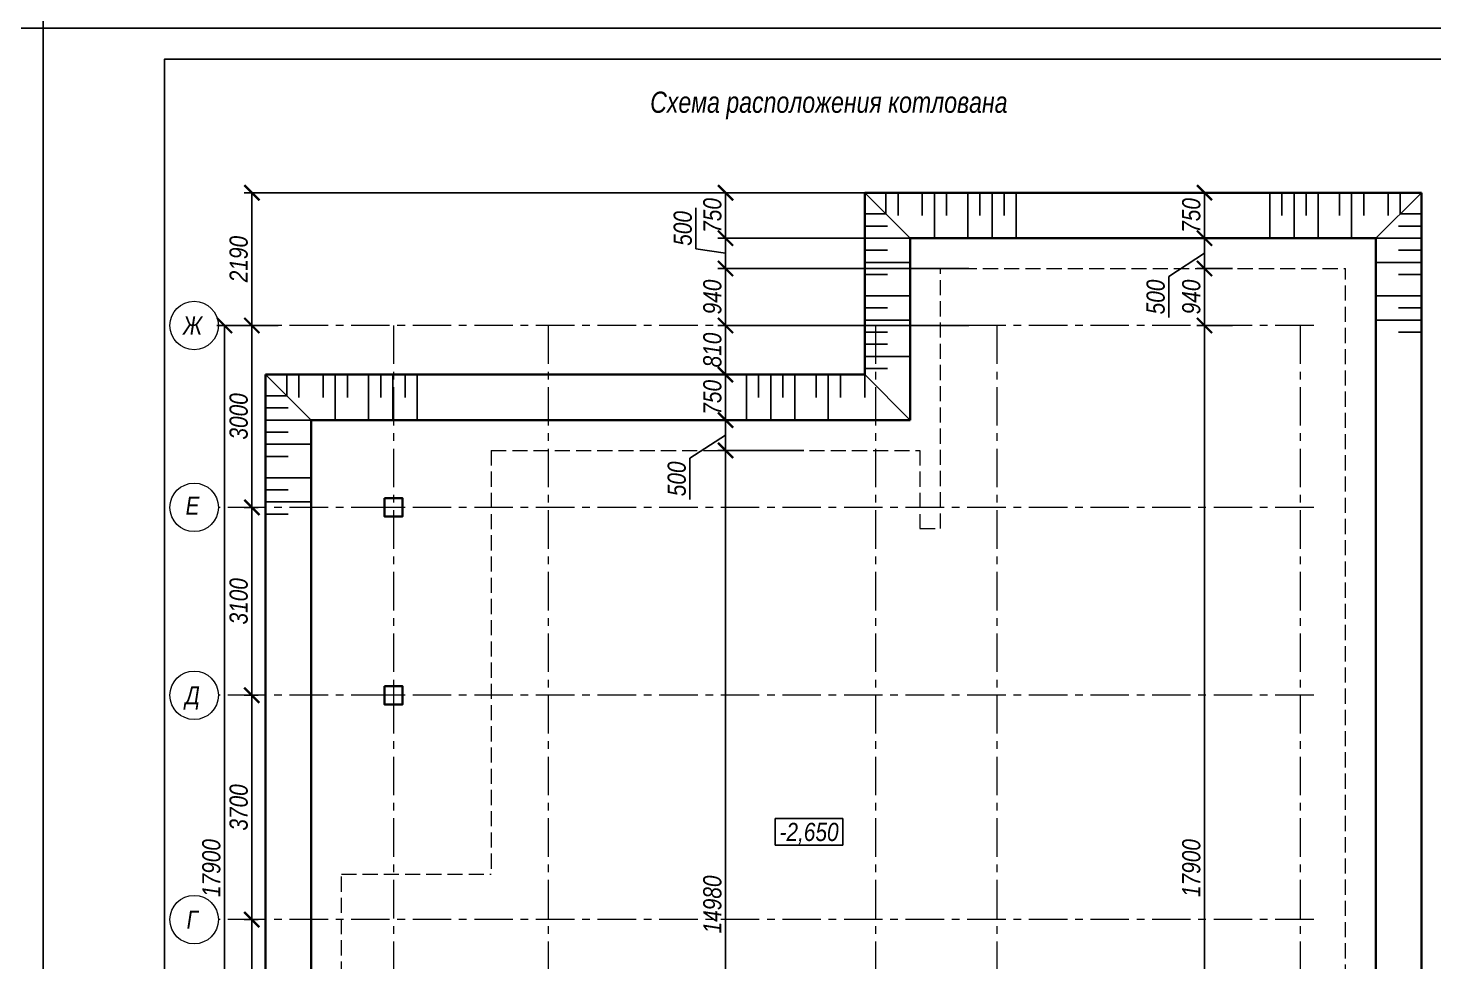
# Model space of a CAD drawing. Header units: millimetres. Extents: x 1582001 to 3303937, y 226471 to 491235.
# Drawn here: x 1749751 to 1772932, y 335253 to 350655 of the extents above; entities that cross this region are included whole.
import ezdxf
from ezdxf.enums import TextEntityAlignment as Align

# ---------------------------------------------------------------- set-up
doc = ezdxf.new("R2010")
doc.units = ezdxf.units.MM
for name, pattern in [('CENTER', [50.8, 31.75, -6.35, 6.35, -6.35]), ('DASHDOT', [25.4, 12.7, -6.35, 0, -6.35]), ('GOST2.303 4', [7, 5, -2, 0])]:
    doc.linetypes.add(name, pattern=pattern)
doc.layers.get('Defpoints').update_dxf_attribs({"color": 255, "lineweight": 30})
doc.layers.add('Spezifikazia', color=250, linetype='Continuous')
doc.layers.add('Формуляр', color=138, linetype='Continuous')
for name, color, linetype, lineweight in [('Оси', 251, 'CENTER', 9), ('Размеры', 7, 'Continuous', 18), ('средние', 92, 'Continuous', 30), ('Стены несущие', 7, 'Continuous', 40), ('тонкие', 163, 'Continuous', 20)]:
    doc.layers.add(name, color=color, linetype=linetype, lineweight=lineweight)
doc.styles.add('GOST 2.304', font='ARIALNI.TTF', dxfattribs={"width": 0.98, "height": 300})
doc.styles.get("Standard").update_dxf_attribs({"font": 'ARIALNI.TTF', "height": 300})
doc.styles.add('STYLE1', font='ARIALNI.TTF', dxfattribs={"height": 300})
doc.styles.add('Текст', font='ARIALNI.TTF')
doc.dimstyles.new('ISO-25', dxfattribs={"dimscale": 100, "dimtxt": 2.5, "dimasz": 2.5, "dimexe": 1.25, "dimexo": 0.625, "dimtad": 1, "dimdec": 0, "dimtxsty": 'Standard', "dimblk": 'ARCHTICK', "dimcen": 2.5, "dimadec": 0, "dimazin": 0, "dimtfac": 1, "dimtdec": 0, "dimtmove": 0, "dimatfit": 3, "dimfxl": 0, "dimarcsym": 0})

# ---------------------------------------------------------------- blocks, each defined once
blk = doc.blocks.new('_ArchTick')
at = {"color": 0, "linetype": 'ByBlock', "const_width": 0.15}
blk.add_lwpolyline([(-0.5, -0.5), (0.5, 0.5)], dxfattribs=at)
blk = doc.blocks.new('*D1623')
at = {"layer": 'Defpoints', "color": 0, "lineweight": -3, "ltscale": 100, "transparency": 16777216}
for p in [(1753440, 335950), (1753440, 335950), (1753566, 333350)]:
    blk.add_point(p, dxfattribs=at)
at = {"layer": 'Размеры', "color": 0, "lineweight": -2, "ltscale": 100, "transparency": 16777216}
for p, q in [((1753377, 335950), (1753315, 335950)), ((1753440, 333350), (1753440, 335950)), ((1753504, 333350), (1753315, 333350))]:
    blk.add_line(p, q, dxfattribs=at)
at = {"layer": 'Размеры', "color": 0, "lineweight": -2, "ltscale": 100, "transparency": 16777216, "xscale": 250, "yscale": 250, "zscale": 250}
for p, rotation in [((1753440, 335950), 90), ((1753440, 333350), 270)]:
    blk.add_blockref('_ArchTick', p, dxfattribs=dict(at, rotation=rotation))
at = {"layer": 'Размеры', "color": 0, "ltscale": 100, "transparency": 16777216, "insert": (1753224, 334650), "char_height": 300, "attachment_point": 5, "rotation": 90}
blk.add_mtext('2600', dxfattribs=at)
blk = doc.blocks.new('*D1624')
at = {"layer": 'Defpoints', "color": 0, "lineweight": -3, "ltscale": 100, "transparency": 16777216}
for p in [(1753440, 339650), (1753605, 339650), (1753605, 335950)]:
    blk.add_point(p, dxfattribs=at)
at = {"layer": 'Размеры', "color": 0, "lineweight": -2, "ltscale": 100, "transparency": 16777216}
for p, q in [((1753542, 339650), (1753315, 339650)), ((1753440, 335950), (1753440, 339650)), ((1753542, 335950), (1753315, 335950))]:
    blk.add_line(p, q, dxfattribs=at)
at = {"layer": 'Размеры', "color": 0, "lineweight": -2, "ltscale": 100, "transparency": 16777216, "xscale": 250, "yscale": 250, "zscale": 250}
for p, rotation in [((1753440, 339650), 90), ((1753440, 335950), 270)]:
    blk.add_blockref('_ArchTick', p, dxfattribs=dict(at, rotation=rotation))
at = {"layer": 'Размеры', "color": 0, "ltscale": 100, "transparency": 16777216, "insert": (1753224, 337800), "char_height": 300, "attachment_point": 5, "rotation": 90}
blk.add_mtext('3700', dxfattribs=at)
blk = doc.blocks.new('*D1625')
at = {"layer": 'Defpoints', "color": 0, "lineweight": -3, "ltscale": 100, "transparency": 16777216}
for p in [(1753440, 342750), (1753605, 342750), (1753605, 339650)]:
    blk.add_point(p, dxfattribs=at)
at = {"layer": 'Размеры', "color": 0, "lineweight": -2, "ltscale": 100, "transparency": 16777216}
for p, q in [((1753542, 342750), (1753315, 342750)), ((1753440, 339650), (1753440, 342750)), ((1753542, 339650), (1753315, 339650))]:
    blk.add_line(p, q, dxfattribs=at)
at = {"layer": 'Размеры', "color": 0, "lineweight": -2, "ltscale": 100, "transparency": 16777216, "xscale": 250, "yscale": 250, "zscale": 250}
for p, rotation in [((1753440, 342750), 90), ((1753440, 339650), 270)]:
    blk.add_blockref('_ArchTick', p, dxfattribs=dict(at, rotation=rotation))
at = {"layer": 'Размеры', "color": 0, "ltscale": 100, "transparency": 16777216, "insert": (1753224, 341200), "char_height": 300, "attachment_point": 5, "rotation": 90}
blk.add_mtext('3100', dxfattribs=at)
blk = doc.blocks.new('*D1626')
at = {"layer": 'Defpoints', "color": 0, "lineweight": -3, "ltscale": 100, "transparency": 16777216}
for p in [(1753440, 345750), (1753542, 345750), (1753542, 342750)]:
    blk.add_point(p, dxfattribs=at)
at = {"layer": 'Размеры', "color": 0, "lineweight": -2, "ltscale": 100, "transparency": 16777216}
for p, q in [((1753480, 345750), (1753315, 345750)), ((1753440, 342750), (1753440, 345750)), ((1753480, 342750), (1753315, 342750))]:
    blk.add_line(p, q, dxfattribs=at)
at = {"layer": 'Размеры', "color": 0, "lineweight": -2, "ltscale": 100, "transparency": 16777216, "xscale": 250, "yscale": 250, "zscale": 250}
for p, rotation in [((1753440, 345750), 90), ((1753440, 342750), 270)]:
    blk.add_blockref('_ArchTick', p, dxfattribs=dict(at, rotation=rotation))
at = {"layer": 'Размеры', "color": 0, "ltscale": 100, "transparency": 16777216, "insert": (1753224, 344250), "char_height": 300, "attachment_point": 5, "rotation": 90}
blk.add_mtext('3000', dxfattribs=at)
blk = doc.blocks.new('*D1627')
at = {"layer": 'Defpoints', "color": 0, "lineweight": -3, "ltscale": 100, "transparency": 16777216}
for p in [(1761251, 346690), (1765326, 346690), (1765326, 345750)]:
    blk.add_point(p, dxfattribs=at)
at = {"layer": 'Размеры', "color": 0, "lineweight": -2, "ltscale": 100, "transparency": 16777216}
for p, q in [((1765263, 346690), (1761126, 346690)), ((1761251, 345750), (1761251, 346690)), ((1765263, 345750), (1761126, 345750))]:
    blk.add_line(p, q, dxfattribs=at)
at = {"layer": 'Размеры', "color": 0, "lineweight": -2, "ltscale": 100, "transparency": 16777216, "xscale": 250, "yscale": 250, "zscale": 250}
for p, rotation in [((1761251, 346690), 90), ((1761251, 345750), 270)]:
    blk.add_blockref('_ArchTick', p, dxfattribs=dict(at, rotation=rotation))
at = {"layer": 'Размеры', "color": 0, "ltscale": 100, "transparency": 16777216, "insert": (1761035, 346220), "char_height": 300, "attachment_point": 5, "rotation": 90}
blk.add_mtext('940', dxfattribs=at)
blk = doc.blocks.new('*D1628')
at = {"layer": 'Defpoints', "color": 0, "lineweight": -3, "ltscale": 100, "transparency": 16777216}
for p in [(1761251, 347190), (1764508, 347190), (1764508, 346690)]:
    blk.add_point(p, dxfattribs=at)
at = {"layer": 'Размеры', "color": 0, "lineweight": -2, "ltscale": 100, "transparency": 16777216}
for p, q in [((1760763, 347012), (1760763, 347690)), ((1764446, 347190), (1761126, 347190)), ((1761251, 346690), (1761251, 347190)), ((1761251, 346940), (1760763, 347012)), ((1764446, 346690), (1761126, 346690))]:
    blk.add_line(p, q, dxfattribs=at)
at = {"layer": 'Размеры', "color": 0, "lineweight": -2, "ltscale": 100, "transparency": 16777216, "xscale": 250, "yscale": 250, "zscale": 250}
for p, rotation in [((1761251, 347190), 90), ((1761251, 346690), 270)]:
    blk.add_blockref('_ArchTick', p, dxfattribs=dict(at, rotation=rotation))
at = {"layer": 'Размеры', "color": 0, "ltscale": 100, "transparency": 16777216, "insert": (1760547, 347351), "char_height": 300, "attachment_point": 5, "rotation": 90}
blk.add_mtext('500', dxfattribs=at)
blk = doc.blocks.new('*D1629')
at = {"layer": 'Defpoints', "color": 0, "lineweight": -3, "ltscale": 100, "transparency": 16777216}
for p in [(1761251, 347940), (1764296, 347940), (1764296, 347190)]:
    blk.add_point(p, dxfattribs=at)
at = {"layer": 'Размеры', "color": 0, "lineweight": -2, "ltscale": 100, "transparency": 16777216}
for p, q in [((1764233, 347940), (1761126, 347940)), ((1761251, 347190), (1761251, 347940)), ((1764233, 347190), (1761126, 347190))]:
    blk.add_line(p, q, dxfattribs=at)
at = {"layer": 'Размеры', "color": 0, "lineweight": -2, "ltscale": 100, "transparency": 16777216, "xscale": 250, "yscale": 250, "zscale": 250}
for p, rotation in [((1761251, 347940), 90), ((1761251, 347190), 270)]:
    blk.add_blockref('_ArchTick', p, dxfattribs=dict(at, rotation=rotation))
at = {"layer": 'Размеры', "color": 0, "ltscale": 100, "transparency": 16777216, "insert": (1761035, 347565), "char_height": 300, "attachment_point": 5, "rotation": 90}
blk.add_mtext('750', dxfattribs=at)
blk = doc.blocks.new('*D1630')
at = {"layer": 'Defpoints', "color": 0, "lineweight": -3, "ltscale": 100, "transparency": 16777216}
for p in [(1762668, 345750), (1761251, 344940), (1762668, 344940)]:
    blk.add_point(p, dxfattribs=at)
at = {"layer": 'Размеры', "color": 0, "lineweight": -2, "ltscale": 100, "transparency": 16777216}
for p, q in [((1762606, 345750), (1761126, 345750)), ((1761251, 345750), (1761251, 344940)), ((1762606, 344940), (1761126, 344940))]:
    blk.add_line(p, q, dxfattribs=at)
at = {"layer": 'Размеры', "color": 0, "lineweight": -2, "ltscale": 100, "transparency": 16777216, "xscale": 250, "yscale": 250, "zscale": 250}
for p, rotation in [((1761251, 345750), 90), ((1761251, 344940), 270)]:
    blk.add_blockref('_ArchTick', p, dxfattribs=dict(at, rotation=rotation))
at = {"layer": 'Размеры', "color": 0, "ltscale": 100, "transparency": 16777216, "insert": (1761035, 345345), "char_height": 300, "attachment_point": 5, "rotation": 90}
blk.add_mtext('810', dxfattribs=at)
blk = doc.blocks.new('*D1631')
at = {"layer": 'Defpoints', "color": 0, "lineweight": -3, "ltscale": 100, "transparency": 16777216}
for p in [(1762606, 344940), (1761251, 344190), (1762606, 344190)]:
    blk.add_point(p, dxfattribs=at)
at = {"layer": 'Размеры', "color": 0, "lineweight": -2, "ltscale": 100, "transparency": 16777216}
for p, q in [((1762543, 344940), (1761126, 344940)), ((1761251, 344940), (1761251, 344190)), ((1762543, 344190), (1761126, 344190))]:
    blk.add_line(p, q, dxfattribs=at)
at = {"layer": 'Размеры', "color": 0, "lineweight": -2, "ltscale": 100, "transparency": 16777216, "xscale": 250, "yscale": 250, "zscale": 250}
for p, rotation in [((1761251, 344940), 90), ((1761251, 344190), 270)]:
    blk.add_blockref('_ArchTick', p, dxfattribs=dict(at, rotation=rotation))
at = {"layer": 'Размеры', "color": 0, "ltscale": 100, "transparency": 16777216, "insert": (1761035, 344565), "char_height": 300, "attachment_point": 5, "rotation": 90}
blk.add_mtext('750', dxfattribs=at)
blk = doc.blocks.new('*D1632')
at = {"layer": 'Defpoints', "color": 0, "lineweight": -3, "ltscale": 100, "transparency": 16777216}
for p in [(1762606, 344190), (1761251, 343690), (1762606, 343690)]:
    blk.add_point(p, dxfattribs=at)
at = {"layer": 'Размеры', "color": 0, "lineweight": -2, "ltscale": 100, "transparency": 16777216}
for p, q in [((1762543, 344190), (1761126, 344190)), ((1761251, 344190), (1761251, 343690)), ((1761251, 343940), (1760663, 343559)), ((1760663, 343559), (1760663, 342881)), ((1762543, 343690), (1761126, 343690))]:
    blk.add_line(p, q, dxfattribs=at)
at = {"layer": 'Размеры', "color": 0, "lineweight": -2, "ltscale": 100, "transparency": 16777216, "xscale": 250, "yscale": 250, "zscale": 250}
for p, rotation in [((1761251, 344190), 90), ((1761251, 343690), 270)]:
    blk.add_blockref('_ArchTick', p, dxfattribs=dict(at, rotation=rotation))
at = {"layer": 'Размеры', "color": 0, "ltscale": 100, "transparency": 16777216, "insert": (1760448, 343220), "char_height": 300, "attachment_point": 5, "rotation": 90}
blk.add_mtext('500', dxfattribs=at)
blk = doc.blocks.new('*D1633')
at = {"layer": 'Defpoints', "color": 0, "lineweight": -3, "ltscale": 100, "transparency": 16777216}
for p in [(1762366, 343690), (1761251, 328710), (1762366, 328710)]:
    blk.add_point(p, dxfattribs=at)
at = {"layer": 'Размеры', "color": 0, "lineweight": -2, "ltscale": 100, "transparency": 16777216}
for p, q in [((1762303, 343690), (1761126, 343690)), ((1761251, 343690), (1761251, 328710)), ((1762303, 328710), (1761126, 328710))]:
    blk.add_line(p, q, dxfattribs=at)
at = {"layer": 'Размеры', "color": 0, "lineweight": -2, "ltscale": 100, "transparency": 16777216, "xscale": 250, "yscale": 250, "zscale": 250}
for p, rotation in [((1761251, 343690), 90), ((1761251, 328710), 270)]:
    blk.add_blockref('_ArchTick', p, dxfattribs=dict(at, rotation=rotation))
at = {"layer": 'Размеры', "color": 0, "ltscale": 100, "transparency": 16777216, "insert": (1761035, 336200), "char_height": 300, "attachment_point": 5, "rotation": 90}
blk.add_mtext('14980', dxfattribs=at)
blk = doc.blocks.new('*D1640')
at = {"layer": 'Defpoints', "color": 0, "lineweight": -3, "ltscale": 100, "transparency": 16777216}
for p in [(1769149, 345750), (1769444, 345750), (1769444, 327850)]:
    blk.add_point(p, dxfattribs=at)
at = {"layer": 'Размеры', "color": 0, "lineweight": -2, "ltscale": 100, "transparency": 16777216}
for p, q in [((1769382, 345750), (1769024, 345750)), ((1769149, 327850), (1769149, 345750)), ((1769382, 327850), (1769024, 327850))]:
    blk.add_line(p, q, dxfattribs=at)
at = {"layer": 'Размеры', "color": 0, "lineweight": -2, "ltscale": 100, "transparency": 16777216, "xscale": 250, "yscale": 250, "zscale": 250}
for p, rotation in [((1769149, 345750), 90), ((1769149, 327850), 270)]:
    blk.add_blockref('_ArchTick', p, dxfattribs=dict(at, rotation=rotation))
at = {"layer": 'Размеры', "color": 0, "ltscale": 100, "transparency": 16777216, "insert": (1768933, 336800), "char_height": 300, "attachment_point": 5, "rotation": 90}
blk.add_mtext('17900', dxfattribs=at)
blk = doc.blocks.new('*D1641')
at = {"layer": 'Defpoints', "color": 0, "lineweight": -3, "ltscale": 100, "transparency": 16777216}
for p in [(1769149, 346690), (1769674, 346690), (1769674, 345750)]:
    blk.add_point(p, dxfattribs=at)
at = {"layer": 'Размеры', "color": 0, "lineweight": -2, "ltscale": 100, "transparency": 16777216}
for p, q in [((1769612, 346690), (1769024, 346690)), ((1769149, 345750), (1769149, 346690)), ((1769612, 345750), (1769024, 345750))]:
    blk.add_line(p, q, dxfattribs=at)
at = {"layer": 'Размеры', "color": 0, "lineweight": -2, "ltscale": 100, "transparency": 16777216, "xscale": 250, "yscale": 250, "zscale": 250}
for p, rotation in [((1769149, 346690), 90), ((1769149, 345750), 270)]:
    blk.add_blockref('_ArchTick', p, dxfattribs=dict(at, rotation=rotation))
at = {"layer": 'Размеры', "color": 0, "ltscale": 100, "transparency": 16777216, "insert": (1768933, 346220), "char_height": 300, "attachment_point": 5, "rotation": 90}
blk.add_mtext('940', dxfattribs=at)
blk = doc.blocks.new('*D1642')
at = {"layer": 'Defpoints', "color": 0, "lineweight": -3, "ltscale": 100, "transparency": 16777216}
for p in [(1769149, 347190), (1769488, 347190), (1769488, 346690)]:
    blk.add_point(p, dxfattribs=at)
at = {"layer": 'Размеры', "color": 0, "lineweight": -2, "ltscale": 100, "transparency": 16777216}
for p, q in [((1769426, 347190), (1769024, 347190)), ((1769149, 346690), (1769149, 347190)), ((1769149, 346940), (1768561, 346559)), ((1769426, 346690), (1769024, 346690)), ((1768561, 346559), (1768561, 345881))]:
    blk.add_line(p, q, dxfattribs=at)
at = {"layer": 'Размеры', "color": 0, "lineweight": -2, "ltscale": 100, "transparency": 16777216, "xscale": 250, "yscale": 250, "zscale": 250}
for p, rotation in [((1769149, 347190), 90), ((1769149, 346690), 270)]:
    blk.add_blockref('_ArchTick', p, dxfattribs=dict(at, rotation=rotation))
at = {"layer": 'Размеры', "color": 0, "ltscale": 100, "transparency": 16777216, "insert": (1768345, 346220), "char_height": 300, "attachment_point": 5, "rotation": 90}
blk.add_mtext('500', dxfattribs=at)
blk = doc.blocks.new('*D1643')
at = {"layer": 'Defpoints', "color": 0, "lineweight": -3, "ltscale": 100, "transparency": 16777216}
for p in [(1769149, 347940), (1769488, 347940), (1769488, 347190)]:
    blk.add_point(p, dxfattribs=at)
at = {"layer": 'Размеры', "color": 0, "lineweight": -2, "ltscale": 100, "transparency": 16777216}
for p, q in [((1769426, 347940), (1769024, 347940)), ((1769149, 347190), (1769149, 347940)), ((1769426, 347190), (1769024, 347190))]:
    blk.add_line(p, q, dxfattribs=at)
at = {"layer": 'Размеры', "color": 0, "lineweight": -2, "ltscale": 100, "transparency": 16777216, "xscale": 250, "yscale": 250, "zscale": 250}
for p, rotation in [((1769149, 347940), 90), ((1769149, 347190), 270)]:
    blk.add_blockref('_ArchTick', p, dxfattribs=dict(at, rotation=rotation))
at = {"layer": 'Размеры', "color": 0, "ltscale": 100, "transparency": 16777216, "insert": (1768933, 347565), "char_height": 300, "attachment_point": 5, "rotation": 90}
blk.add_mtext('750', dxfattribs=at)
blk = doc.blocks.new('*D1656')
at = {"layer": 'Defpoints', "color": 0, "lineweight": -3, "ltscale": 100, "transparency": 16777216}
for p in [(1752989, 345750), (1753397, 345750), (1753422, 327850)]:
    blk.add_point(p, dxfattribs=at)
at = {"layer": 'Размеры', "color": 0, "lineweight": -2, "ltscale": 100, "transparency": 16777216}
for p, q in [((1753335, 345750), (1752864, 345750)), ((1752989, 327850), (1752989, 345750)), ((1753359, 327850), (1752864, 327850))]:
    blk.add_line(p, q, dxfattribs=at)
at = {"layer": 'Размеры', "color": 0, "lineweight": -2, "ltscale": 100, "transparency": 16777216, "xscale": 250, "yscale": 250, "zscale": 250}
for p, rotation in [((1752989, 345750), 90), ((1752989, 327850), 270)]:
    blk.add_blockref('_ArchTick', p, dxfattribs=dict(at, rotation=rotation))
at = {"layer": 'Размеры', "color": 0, "ltscale": 100, "transparency": 16777216, "insert": (1752773, 336800), "char_height": 300, "attachment_point": 5, "rotation": 90}
blk.add_mtext('17900', dxfattribs=at)
blk = doc.blocks.new('*D1657')
at = {"layer": 'Defpoints', "color": 0, "lineweight": -3, "ltscale": 100, "transparency": 16777216}
for p in [(1753440, 347940), (1762680, 347940), (1753937, 345750)]:
    blk.add_point(p, dxfattribs=at)
at = {"layer": 'Размеры', "color": 0, "lineweight": -2, "ltscale": 100, "transparency": 16777216}
for p, q in [((1762617, 347940), (1753315, 347940)), ((1753440, 345750), (1753440, 347940)), ((1753875, 345750), (1753315, 345750))]:
    blk.add_line(p, q, dxfattribs=at)
at = {"layer": 'Размеры', "color": 0, "lineweight": -2, "ltscale": 100, "transparency": 16777216, "xscale": 250, "yscale": 250, "zscale": 250}
for p, rotation in [((1753440, 347940), 90), ((1753440, 345750), 270)]:
    blk.add_blockref('_ArchTick', p, dxfattribs=dict(at, rotation=rotation))
at = {"layer": 'Размеры', "color": 0, "ltscale": 100, "transparency": 16777216, "insert": (1753224, 346845), "char_height": 300, "attachment_point": 5, "rotation": 90}
blk.add_mtext('2190', dxfattribs=at)

msp = doc.modelspace()

# ---------------------------------------------------------------- linework, layer by layer
at = {"layer": 'Оси', "ltscale": 20}
for p, q in [((1770952.1, 345749.7), (1752888.5, 345749.7)), ((1755775.8, 345749.7), (1755775.8, 323103.7)), ((1758325.8, 345749.7), (1758325.8, 323103.9)), ((1763725.8, 345749.7), (1763725.8, 323103.9)), ((1765725.8, 345749.7), (1765725.8, 323102.7)), ((1770725.8, 345749.7), (1770725.8, 323103.9)), ((1770952.1, 342749.7), (1752888.5, 342749.7)), ((1770952.1, 339649.7), (1752888.5, 339649.7)), ((1770952.1, 335949.7), (1752888.5, 335949.7))]:
    msp.add_line(p, q, dxfattribs=at)
at = {"layer": 'Оси', "linetype": 'DASHDOT', "ltscale": 50}
for p, q in [((1755952.4, 342749.7), (1755599.1, 342749.7)), ((1755952.4, 339649.7), (1755599.1, 339649.7)), ((1755775.8, 339812.8), (1755775.8, 339486.6))]:
    msp.add_line(p, q, dxfattribs=at)
at = {"layer": 'Оси', "linetype": 'Continuous', "ltscale": 100}
for centre in [(1752488.5, 345749.7), (1752488.5, 345749.7), (1752488.5, 342749.7), (1752488.5, 342749.7), (1752488.5, 339649.7), (1752488.5, 339649.7), (1752488.5, 335949.7), (1752488.5, 335949.7)]:
    msp.add_circle(centre, 400, dxfattribs=at)
at = {"layer": 'Размеры', "linetype": 'Continuous', "lineweight": 25, "ltscale": 100}
for p, q in [((1763187.6, 337616.5), (1762069.8, 337616.5)), ((1762069.8, 337616.5), (1762069.8, 337176.5)), ((1763187.6, 337176.5), (1763187.6, 337616.5)), ((1762069.8, 337176.5), (1763187.6, 337176.5))]:
    msp.add_line(p, q, dxfattribs=at)
at = {"layer": 'средние'}
for p, q in [((1764295.8, 347189.7), (1763545.8, 347939.7)), ((1763895.8, 347939.7), (1763895.8, 347589.7)), ((1764095.8, 347939.7), (1764095.8, 347564.7)), ((1764495.8, 347939.7), (1764495.8, 347564.7)), ((1764495.8, 347939.7), (1764495.8, 347564.7)), ((1764695.8, 347939.7), (1764695.8, 347189.7)), ((1764895.8, 347939.7), (1764895.8, 347564.7)), ((1765245.8, 347939.7), (1765245.8, 347189.7)), ((1765445.8, 347939.7), (1765445.8, 347564.7)), ((1765645.8, 347939.7), (1765645.8, 347189.7)), ((1765845.8, 347939.7), (1765845.8, 347564.7)), ((1766045.8, 347939.7), (1766045.8, 347189.7)), ((1770225.8, 347939.7), (1770225.8, 347189.7)), ((1770425.8, 347939.7), (1770425.8, 347564.7)), ((1770625.8, 347939.7), (1770625.8, 347189.7)), ((1770825.8, 347939.7), (1770825.8, 347564.7)), ((1771025.8, 347939.7), (1771025.8, 347189.7)), ((1771375.8, 347939.7), (1771375.8, 347564.7)), ((1771575.8, 347939.7), (1771575.8, 347189.7)), ((1771775.8, 347939.7), (1771775.8, 347564.7)), ((1771775.8, 347939.7), (1771775.8, 347564.7)), ((1771975.8, 347189.7), (1772725.8, 347939.7)), ((1772175.8, 347939.7), (1772175.8, 347564.7)), ((1772375.8, 347939.7), (1772375.8, 347589.7)), ((1763545.8, 347589.7), (1763895.8, 347589.7)), ((1763545.8, 347589.7), (1763895.8, 347589.7)), ((1772725.8, 347589.7), (1772375.8, 347589.7)), ((1772725.8, 347589.7), (1772375.8, 347589.7)), ((1763545.8, 347389.7), (1763920.8, 347389.7)), ((1763545.8, 347389.7), (1763920.8, 347389.7)), ((1772725.8, 347389.7), (1772350.8, 347389.7)), ((1772725.8, 347389.7), (1772350.8, 347389.7)), ((1763545.8, 347189.7), (1764295.8, 347189.7)), ((1763545.8, 347189.7), (1764295.8, 347189.7)), ((1772725.8, 347189.7), (1771975.8, 347189.7)), ((1772725.8, 347189.7), (1771975.8, 347189.7)), ((1763545.8, 346989.7), (1763920.8, 346989.7)), ((1772725.8, 346989.7), (1772350.8, 346989.7)), ((1763545.8, 346789.7), (1764295.8, 346789.7)), ((1763545.8, 346589.7), (1763920.8, 346589.7)), ((1772725.8, 346789.7), (1771975.8, 346789.7)), ((1772725.8, 346589.7), (1772350.8, 346589.7)), ((1763545.8, 346239.7), (1764295.8, 346239.7)), ((1772725.8, 346239.7), (1771975.8, 346239.7)), ((1763545.8, 346039.7), (1763920.8, 346039.7)), ((1772725.8, 346039.7), (1772350.8, 346039.7)), ((1763545.8, 345839.7), (1764295.8, 345839.7)), ((1763545.8, 345639.7), (1763920.8, 345639.7)), ((1772725.8, 345839.7), (1771975.8, 345839.7)), ((1772725.8, 345639.7), (1772350.8, 345639.7)), ((1763545.8, 345439.7), (1763920.8, 345439.7)), ((1763545.8, 345239.7), (1764295.8, 345239.7)), ((1763545.8, 345039.7), (1763920.8, 345039.7)), ((1754415.8, 344189.7), (1753665.8, 344939.7)), ((1754015.8, 344939.7), (1754015.8, 344589.7)), ((1754215.8, 344939.7), (1754215.8, 344564.7)), ((1754615.8, 344939.7), (1754615.8, 344564.7)), ((1754615.8, 344939.7), (1754615.8, 344564.7)), ((1754815.8, 344939.7), (1754815.8, 344189.7)), ((1755015.8, 344939.7), (1755015.8, 344564.7)), ((1755365.8, 344939.7), (1755365.8, 344189.7)), ((1755565.8, 344939.7), (1755565.8, 344564.7)), ((1755765.8, 344939.7), (1755765.8, 344189.7)), ((1755965.8, 344939.7), (1755965.8, 344564.7)), ((1756165.8, 344939.7), (1756165.8, 344189.7)), ((1761595.8, 344939.7), (1761595.8, 344189.7)), ((1761795.8, 344939.7), (1761795.8, 344564.7)), ((1761995.8, 344939.7), (1761995.8, 344189.7)), ((1762195.8, 344939.7), (1762195.8, 344564.7)), ((1762395.8, 344939.7), (1762395.8, 344189.7)), ((1762745.8, 344939.7), (1762745.8, 344564.7)), ((1762945.8, 344939.7), (1762945.8, 344189.7)), ((1763145.8, 344939.7), (1763145.8, 344564.7)), ((1763145.8, 344939.7), (1763145.8, 344564.7)), ((1763545.8, 344939.7), (1764295.8, 344189.7)), ((1763545.8, 344939.7), (1764295.8, 344189.7)), ((1763545.8, 344939.7), (1763545.8, 344564.7)), ((1753665.8, 344589.7), (1754015.8, 344589.7)), ((1753665.8, 344589.7), (1754015.8, 344589.7)), ((1753665.8, 344389.7), (1754040.8, 344389.7)), ((1753665.8, 344389.7), (1754040.8, 344389.7)), ((1753665.8, 344189.7), (1754415.8, 344189.7)), ((1753665.8, 344189.7), (1754415.8, 344189.7)), ((1753665.8, 343989.7), (1754040.8, 343989.7)), ((1753665.8, 343789.7), (1754415.8, 343789.7)), ((1753665.8, 343589.7), (1754040.8, 343589.7)), ((1753665.8, 343239.7), (1754415.8, 343239.7)), ((1753665.8, 343039.7), (1754040.8, 343039.7)), ((1753665.8, 342839.7), (1754415.8, 342839.7)), ((1753665.8, 342639.7), (1754040.8, 342639.7))]:
    msp.add_line(p, q, dxfattribs=at)
at = {"layer": 'Стены несущие'}
for p, q in [((1763545.8, 344939.7), (1763545.8, 347939.7)), ((1763545.8, 347939.7), (1772725.8, 347939.7)), ((1772725.8, 325659.7), (1772725.8, 347939.7)), ((1764295.8, 344189.7), (1764295.8, 347189.7)), ((1764295.8, 347189.7), (1771975.8, 347189.7)), ((1771975.8, 326409.7), (1771975.8, 347189.7)), ((1753665.8, 344939.7), (1763545.8, 344939.7)), ((1753665.8, 325659.7), (1753665.8, 344939.7)), ((1754415.8, 344189.7), (1764295.8, 344189.7)), ((1754415.8, 326409.7), (1754415.8, 344189.7))]:
    msp.add_line(p, q, dxfattribs=at)
for points in [[(1755625.8, 342899.7), (1755925.8, 342899.7), (1755925.8, 342599.7), (1755625.8, 342599.7)], [(1755625.8, 339799.7), (1755925.8, 339799.7), (1755925.8, 339499.7), (1755625.8, 339499.7)]]:
    msp.add_lwpolyline(points, close=True, dxfattribs=at)
at = {"layer": 'тонкие', "linetype": 'GOST2.303 4', "ltscale": 50}
for p, q in [((1764795.8, 342399.7), (1764795.8, 346689.7)), ((1764795.8, 346689.7), (1771475.8, 346689.7)), ((1771475.8, 326909.7), (1771475.8, 346689.7)), ((1757385.8, 343689.7), (1764455.8, 343689.7)), ((1757385.8, 343689.7), (1757385.8, 336699.7)), ((1764455.8, 343689.7), (1764455.8, 342399.7)), ((1764455.8, 342399.7), (1764795.8, 342399.7)), ((1754915.8, 328709.7), (1754915.8, 336699.7)), ((1754915.8, 336699.7), (1757385.8, 336699.7))]:
    msp.add_line(p, q, dxfattribs=at)
at = {"layer": 'Формуляр'}
for points in [[(1708000.7, 380354.9), (1750000.6, 380354.9), (1750000.6, 350654.9), (1708000.7, 350654.9)], [(1708000.7, 350654.9), (1750000.6, 350654.9), (1750000.6, 320955), (1708000.7, 320955)], [(1750000.6, 350654.9), (1792000.5, 350654.9), (1792000.5, 320955), (1750000.6, 320955)]]:
    msp.add_lwpolyline(points, close=True, dxfattribs=at)
at = {"layer": 'Формуляр', "color": 0}
msp.add_lwpolyline([(1752000.6, 321455), (1752000.6, 350144.9), (1791500.5, 350144.9), (1791500.5, 321455)], close=True, dxfattribs=at)

# ---------------------------------------------------------------- texts
at = {"layer": 'Spezifikazia', "ltscale": 500, "style": 'STYLE1', "width": 0.95}
msp.add_text('Схема расположения котлована', height=350, dxfattribs=at).set_placement((1760008.6, 349257.6))
at = {"layer": 'Оси', "linetype": 'Continuous', "ltscale": 100, "style": 'GOST 2.304'}
for s, p in [('Ж', (1752462.1, 345749.7)), ('Е', (1752462.1, 342780.4)), ('Д', (1752462.1, 339649.7)), ('Г', (1752462.1, 335949.7))]:
    msp.add_text(s, height=297.2, dxfattribs=at).set_placement(p, align=Align.MIDDLE_CENTER)
at = {"layer": 'Размеры', "linetype": 'Continuous', "lineweight": 25, "ltscale": 100, "style": 'Текст'}
msp.add_text('-2,650', height=300, dxfattribs=at).set_placement((1762628.7, 337396.5), align=Align.MIDDLE_CENTER)

# ---------------------------------------------------------------- dimensions: what is measured, and where the dimension line sits
at = {"layer": 'Размеры', "ltscale": 100}
for base, p1, p2, picture, middle in [((1753439.9, 347939.7), (1753937.1, 345749.7), (1762679.5, 347939.7), '*D1657', (1753224.2, 346844.7)), ((1761250.8, 347939.7), (1764295.8, 347189.7), (1764295.8, 347939.7), '*D1629', (1761035.1, 347564.7)), ((1769148.7, 347939.7), (1769488.2, 347189.7), (1769488.2, 347939.7), '*D1643', (1768933.1, 347564.7)), ((1761250.8, 346689.7), (1765325.8, 345749.7), (1765325.8, 346689.7), '*D1627', (1761035.1, 346219.7)), ((1769148.7, 346689.7), (1769674.1, 345749.7), (1769674.1, 346689.7), '*D1641', (1768933.1, 346219.7)), ((1752988.6, 345749.7), (1753421.7, 327849.7), (1753397.4, 345749.7), '*D1656', (1752773, 336799.7)), ((1753439.9, 345749.7), (1753542.5, 342749.7), (1753542.5, 345749.7), '*D1626', (1753224.2, 344249.7)), ((1761250.8, 344939.7), (1762668.3, 345749.7), (1762668.3, 344939.7), '*D1630', (1761035.1, 345344.7)), ((1769148.7, 345749.7), (1769444, 327849.7), (1769444, 345749.7), '*D1640', (1768933.1, 336799.7)), ((1761250.8, 344189.7), (1762605.8, 344939.7), (1762605.8, 344189.7), '*D1631', (1761035.1, 344564.7)), ((1761250.8, 328709.7), (1762365.5, 343689.7), (1762365.5, 328709.7), '*D1633', (1761035.1, 336199.7)), ((1753439.9, 342749.7), (1753605, 339649.7), (1753605, 342749.7), '*D1625', (1753224.2, 341199.7)), ((1753439.9, 339649.7), (1753605, 335949.7), (1753605, 339649.7), '*D1624', (1753224.2, 337799.7)), ((1753439.9, 335949.7), (1753566.3, 333349.7), (1753439.9, 335949.7), '*D1623', (1753224.2, 334649.7))]:
    dim = msp.add_linear_dim(base=base, p1=p1, p2=p2, angle=90, dimstyle='ISO-25', override={"dimscale": 100, "dimlfac": 1, "dimtxsty": 'Standard', "dimblk1": 'ArchTick', "dimblk2": 'ArchTick', "dimsah": 1, "dimtmove": 0, "dimtolj": 0}, dxfattribs=at)
    dim.commit()
    dim.dimension.update_dxf_attribs({"geometry": picture, "text_midpoint": middle})
for base, p1, p2, picture, middle in [((1761250.8, 347189.7), (1764508.2, 346689.7), (1764508.2, 347189.7), '*D1628', (1760762.5, 347074.8)), ((1769148.7, 347189.7), (1769488.2, 346689.7), (1769488.2, 347189.7), '*D1642', (1768561.1, 346496.5)), ((1761250.8, 343689.7), (1762605.8, 344189.7), (1762605.8, 343689.7), '*D1632', (1760663.2, 343496.5))]:
    dim = msp.add_linear_dim(base=base, p1=p1, p2=p2, angle=90, dimstyle='ISO-25', override={"dimscale": 100, "dimlfac": 1, "dimtxsty": 'Standard', "dimblk1": 'ArchTick', "dimblk2": 'ArchTick', "dimsah": 1, "dimtmove": 1, "dimtolj": 0}, dxfattribs=at)
    dim.commit()
    dim.dimension.update_dxf_attribs({"geometry": picture, "text_midpoint": middle, "dimtype": 160})

doc.saveas('drawing.dxf')
